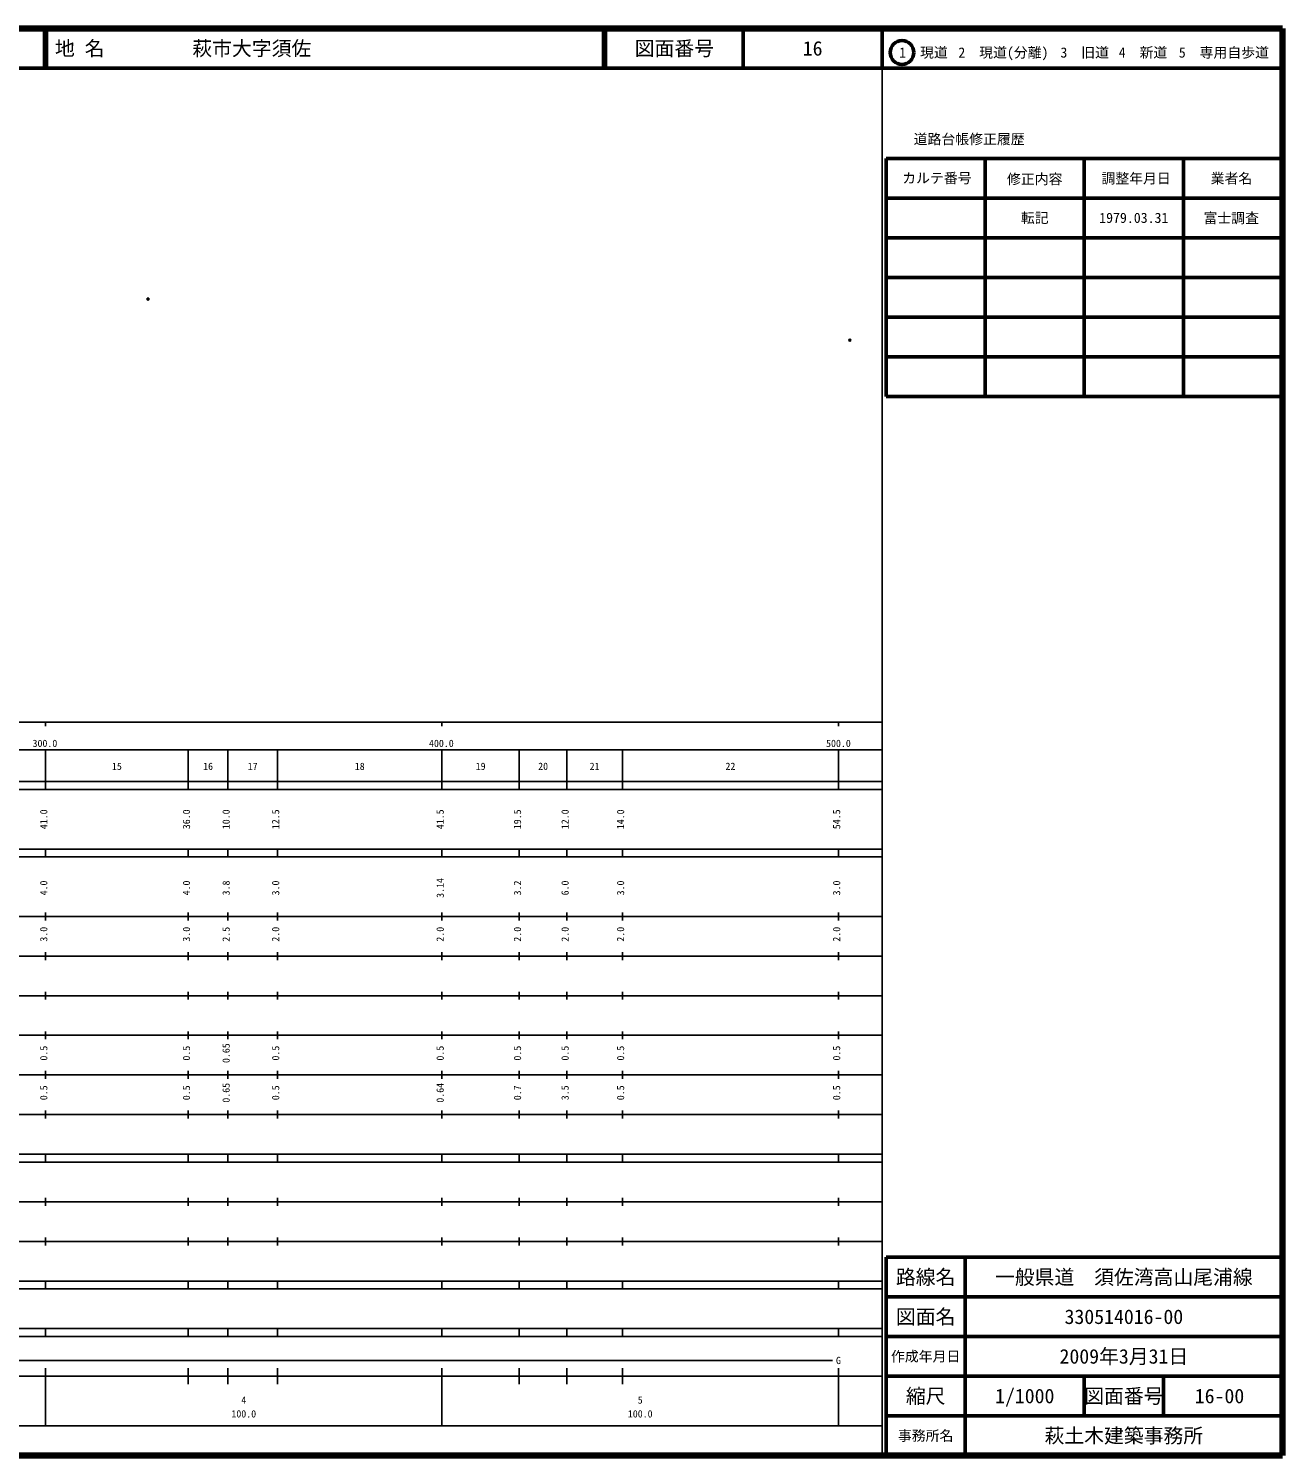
# Model space of a CAD drawing. Units: millimetres on the paper. Extents: x 40 to 680, y 20 to 380.
# Drawn here: x 363.7 to 680, y 20 to 380 of the extents above; entities that cross this region are included whole.
import ezdxf
from ezdxf.enums import TextEntityAlignment as Align

# ---------------------------------------------------------------- set-up
doc = ezdxf.new("R2010")
doc.units = ezdxf.units.MM
doc.header["$PDMODE"] = 32
doc.header["$PDSIZE"] = 0.5
doc.layers.add('M-OTRS', color=6, linetype='Continuous')
doc.layers.add('M-TTL-TXT', color=7, linetype='Continuous')
for name, color, linetype, lineweight in [('M-TTL', 2, 'Continuous', 140), ('M-TTL-BAND', 7, 'Continuous', 25), ('M-TTL-FRAM', 2, 'Continuous', 50), ('M-TTL-LINE', 7, 'Continuous', 50)]:
    doc.layers.add(name, color=color, linetype=linetype, lineweight=lineweight)
doc.styles.add('ＭＳ ゴシック', font='')
doc.styles.get('ＭＳ ゴシック').set_extended_font_data('MS Gothic')

msp = doc.modelspace()

# ---------------------------------------------------------------- linework, layer by layer
at = {"layer": 'M-OTRS'}
for p in [(393.842, 311.759), (570.872, 301.399)]:
    msp.add_point(p, dxfattribs=at)
at = {"layer": 'M-TTL'}
for p, q in [((680, 380), (40, 380)), ((680, 20), (680, 380)), ((40, 20), (680, 20))]:
    msp.add_line(p, q, dxfattribs=at)
at = {"layer": 'M-TTL-BAND'}
for p, q in [((579, 20), (579, 370)), ((40, 205), (579, 205)), ((368, 205), (368, 204)), ((468, 205), (468, 204)), ((568, 205), (568, 204)), ((68, 198), (579, 198)), ((368, 188), (368, 198)), ((404, 188), (404, 198)), ((414, 188), (414, 198)), ((426.5, 188), (426.5, 198)), ((468, 188), (468, 198)), ((487.5, 188), (487.5, 198)), ((499.5, 188), (499.5, 198)), ((513.5, 188), (513.5, 198)), ((568, 188), (568, 198)), ((40, 190), (579, 190)), ((40, 188), (579, 188)), ((40, 173), (579, 173)), ((368, 171), (368, 173)), ((404, 171), (404, 173)), ((414, 171), (414, 173)), ((426.5, 171), (426.5, 173)), ((468, 171), (468, 173)), ((487.5, 171), (487.5, 173)), ((499.5, 171), (499.5, 173)), ((513.5, 171), (513.5, 173)), ((568, 171), (568, 173)), ((40, 171), (579, 171)), ((40, 156), (579, 156)), ((368, 155), (368, 157)), ((404, 155), (404, 157)), ((414, 155), (414, 157)), ((426.5, 155), (426.5, 157)), ((468, 155), (468, 157)), ((487.5, 155), (487.5, 157)), ((499.5, 155), (499.5, 157)), ((513.5, 155), (513.5, 157)), ((568, 155), (568, 157)), ((46, 146), (579, 146)), ((368, 145), (368, 147)), ((404, 145), (404, 147)), ((414, 145), (414, 147)), ((426.5, 145), (426.5, 147)), ((468, 145), (468, 147)), ((487.5, 145), (487.5, 147)), ((499.5, 145), (499.5, 147)), ((513.5, 145), (513.5, 147)), ((568, 145), (568, 147)), ((368, 135), (368, 137)), ((404, 135), (404, 137)), ((414, 135), (414, 137)), ((426.5, 135), (426.5, 137)), ((468, 135), (468, 137)), ((487.5, 135), (487.5, 137)), ((499.5, 135), (499.5, 137)), ((513.5, 135), (513.5, 137)), ((568, 135), (568, 137)), ((52, 136), (579, 136)), ((46, 126), (579, 126)), ((368, 125), (368, 127)), ((404, 125), (404, 127)), ((414, 125), (414, 127)), ((426.5, 125), (426.5, 127)), ((468, 125), (468, 127)), ((487.5, 125), (487.5, 127)), ((499.5, 125), (499.5, 127)), ((513.5, 125), (513.5, 127)), ((568, 125), (568, 127)), ((52, 116), (579, 116)), ((368, 115), (368, 117)), ((404, 115), (404, 117)), ((414, 115), (414, 117)), ((426.5, 115), (426.5, 117)), ((468, 115), (468, 117)), ((487.5, 115), (487.5, 117)), ((499.5, 115), (499.5, 117)), ((513.5, 115), (513.5, 117)), ((568, 115), (568, 117)), ((46, 106), (579, 106)), ((368, 105), (368, 107)), ((404, 105), (404, 107)), ((414, 105), (414, 107)), ((426.5, 105), (426.5, 107)), ((468, 105), (468, 107)), ((487.5, 105), (487.5, 107)), ((499.5, 105), (499.5, 107)), ((513.5, 105), (513.5, 107)), ((568, 105), (568, 107)), ((40, 96), (579, 96)), ((40, 94), (579, 94)), ((368, 94), (368, 96)), ((404, 94), (404, 96)), ((414, 94), (414, 96)), ((426.5, 94), (426.5, 96)), ((468, 94), (468, 96)), ((487.5, 94), (487.5, 96)), ((499.5, 94), (499.5, 96)), ((513.5, 94), (513.5, 96)), ((568, 94), (568, 96)), ((49, 84), (579, 84)), ((368, 83), (368, 85)), ((404, 83), (404, 85)), ((414, 83), (414, 85)), ((426.5, 83), (426.5, 85)), ((468, 83), (468, 85)), ((487.5, 83), (487.5, 85)), ((499.5, 83), (499.5, 85)), ((513.5, 83), (513.5, 85)), ((568, 83), (568, 85)), ((40, 74), (579, 74)), ((368, 73), (368, 75)), ((404, 73), (404, 75)), ((414, 73), (414, 75)), ((426.5, 73), (426.5, 75)), ((468, 73), (468, 75)), ((487.5, 73), (487.5, 75)), ((499.5, 73), (499.5, 75)), ((513.5, 73), (513.5, 75)), ((568, 73), (568, 75)), ((40, 64), (579, 64)), ((40, 62), (579, 62)), ((368, 62), (368, 64)), ((404, 62), (404, 64)), ((414, 62), (414, 64)), ((426.5, 62), (426.5, 64)), ((468, 62), (468, 64)), ((487.5, 62), (487.5, 64)), ((499.5, 62), (499.5, 64)), ((513.5, 62), (513.5, 64)), ((568, 62), (568, 64)), ((40, 52), (579, 52)), ((368, 50), (368, 52)), ((404, 50), (404, 52)), ((414, 50), (414, 52)), ((426.5, 50), (426.5, 52)), ((468, 50), (468, 52)), ((487.5, 50), (487.5, 52)), ((499.5, 50), (499.5, 52)), ((513.5, 50), (513.5, 52)), ((568, 50), (568, 52)), ((40, 50), (579, 50)), ((69.5, 44), (566.5, 44)), ((40, 40), (579, 40)), ((368, 27.5), (368, 42)), ((404, 38), (404, 42)), ((414, 38), (414, 42)), ((426.5, 38), (426.5, 42)), ((468, 27.5), (468, 42)), ((487.5, 38), (487.5, 42)), ((499.5, 38), (499.5, 42)), ((513.5, 38), (513.5, 42)), ((568, 27.5), (568, 42)), ((68, 27.5), (579, 27.5))]:
    msp.add_line(p, q, dxfattribs=at)
at = {"layer": 'M-TTL-FRAM'}
for p, q in [((580, 347.197), (580, 287.197)), ((580, 347.197), (680, 347.197)), ((580, 287.197), (680, 287.197)), ((680, 70), (580, 70)), ((580, 70), (580, 20))]:
    msp.add_line(p, q, dxfattribs=at)
at = {"layer": 'M-TTL-LINE'}
for p, q in [((367.75, 380), (367.75, 370)), ((368.25, 380), (368.25, 370)), ((508.747, 380), (508.747, 370)), ((509.247, 380), (509.247, 370)), ((543.997, 380), (543.997, 370)), ((579, 380), (579, 370)), ((40, 370), (680, 370)), ((605, 347.197), (605, 287.197)), ((630, 347.197), (630, 287.197)), ((655, 347.197), (655, 287.197)), ((580, 337.197), (680, 337.197)), ((580, 327.197), (680, 327.197)), ((580, 317.197), (680, 317.197)), ((580, 307.197), (680, 307.197)), ((580, 297.197), (680, 297.197)), ((600, 70), (600, 20)), ((680, 60), (580, 60)), ((680, 50), (580, 50)), ((680, 40), (580, 40)), ((630, 40), (630, 30)), ((650, 40), (650, 30)), ((680, 30), (580, 30))]:
    msp.add_line(p, q, dxfattribs=at)
msp.add_circle((584.031, 373.958), 3, dxfattribs=at)

# ---------------------------------------------------------------- texts
at = {"layer": 'M-TTL-BAND', "style": 'ＭＳ ゴシック'}
for s, p in [('300.0', (367.844, 198.195)), ('400.0', (467.844, 198.195)), ('500.0', (568, 198.195)), ('15', (386, 192.405)), ('16', (409, 192.405)), ('17', (420.25, 192.405)), ('18', (447.25, 192.405)), ('19', (477.75, 192.405)), ('20', (493.5, 192.405)), ('21', (506.5, 192.405)), ('22', (540.75, 192.405)), ('G', (568, 42.5)), ('4', (418, 32.523)), ('5', (518, 32.523)), ('100.0', (418, 29.033)), ('100.0', (518, 29.033))]:
    msp.add_text(s, height=1.833, dxfattribs=at).set_placement(p, align=Align.BOTTOM_CENTER)
for s, p in [('41.0', (369, 180.5)), ('36.0', (405, 180.5)), ('10.0', (415, 180.5)), ('12.5', (427.5, 180.5)), ('41.5', (469, 180.5)), ('19.5', (488.5, 180.5)), ('12.0', (500.5, 180.5)), ('14.0', (514.5, 180.5)), ('54.5', (569, 180.5)), ('4.0', (369, 163.174)), ('4.0', (405, 163.174)), ('3.8', (415, 163.174)), ('3.0', (427.5, 163.174)), ('3.14', (469, 163.174)), ('3.2', (488.5, 163.174)), ('6.0', (500.5, 163.174)), ('3.0', (514.5, 163.174)), ('3.0', (569, 163.174)), ('3.0', (369, 151.5)), ('3.0', (405, 151.5)), ('2.5', (415, 151.5)), ('2.0', (427.5, 151.5)), ('2.0', (469, 151.5)), ('2.0', (488.5, 151.5)), ('2.0', (500.5, 151.5)), ('2.0', (514.5, 151.5)), ('2.0', (569, 151.5)), ('0.5', (369, 121.5)), ('0.5', (405, 121.5)), ('0.65', (415, 121.5)), ('0.5', (427.5, 121.5)), ('0.5', (469, 121.5)), ('0.5', (488.5, 121.5)), ('0.5', (500.5, 121.5)), ('0.5', (514.5, 121.5)), ('0.5', (569, 121.5)), ('0.5', (369, 111.5)), ('0.5', (405, 111.5)), ('0.65', (415, 111.5)), ('0.5', (427.5, 111.5)), ('0.64', (469, 111.5)), ('0.7', (488.5, 111.5)), ('3.5', (500.5, 111.5)), ('0.5', (514.5, 111.5)), ('0.5', (569, 111.5))]:
    msp.add_text(s, height=1.833, rotation=90, dxfattribs=at).set_placement(p, align=Align.BOTTOM_CENTER)
at = {"layer": 'M-TTL-TXT', "style": 'ＭＳ ゴシック'}
for s, p in [('地 名', (370.38, 375)), ('萩市大字須佐', (405.024, 375))]:
    msp.add_text(s, height=3.666, dxfattribs=at).set_placement(p, align=Align.MIDDLE_LEFT)
for s, height, p in [('図面番号', 3.666, (526.622, 375)), ('16', 3.666, (561.497, 375)), ('1\u3000現道', 2.566, (589.448, 373.958)), ('2\u3000現道(分離)', 2.566, (609.619, 373.958)), ('3\u3000旧道', 2.566, (630.121, 373.958)), ('4\u3000新道', 2.566, (644.824, 373.958)), ('5\u3000専用自歩道', 2.566, (665.228, 373.958)), ('道路台帳修正履歴', 2.566, (600.968, 352.113)), ('カルテ番号', 2.566, (592.839, 342.277)), ('修正内容', 2.566, (617.509, 342.023)), ('調整年月日', 2.566, (643.089, 342.197)), ('業者名', 2.566, (667.134, 342.197)), ('転記', 2.566, (617.5, 332.245)), ('1979.03.31', 2.566, (642.5, 332.245)), ('富士調査', 2.566, (667.077, 332.189)), ('路線名', 3.666, (590, 65)), ('路線名', 3.666, (590, 65)), ('一般県道\u3000須佐湾高山尾浦線', 3.666, (640, 65)), ('図面名', 3.666, (590, 55)), ('図面名', 3.666, (590, 55)), ('330514016-00', 3.666, (640, 55)), ('2009年3月31日', 3.666, (640, 45)), ('作成年月日', 2.566, (590, 45)), ('作成年月日', 2.566, (590, 45)), ('縮尺', 3.666, (590, 35)), ('縮尺', 3.666, (590, 35)), ('1/1000', 3.666, (615, 35)), ('図面番号', 3.666, (640, 35)), ('図面番号', 3.666, (640, 35)), ('16-00', 3.666, (664.125, 35)), ('事務所名', 2.566, (590, 25)), ('事務所名', 2.566, (590, 25)), ('萩土木建築事務所', 3.666, (640, 25))]:
    msp.add_text(s, height=height, dxfattribs=at).set_placement(p, align=Align.MIDDLE_CENTER)

doc.saveas('drawing.dxf')
